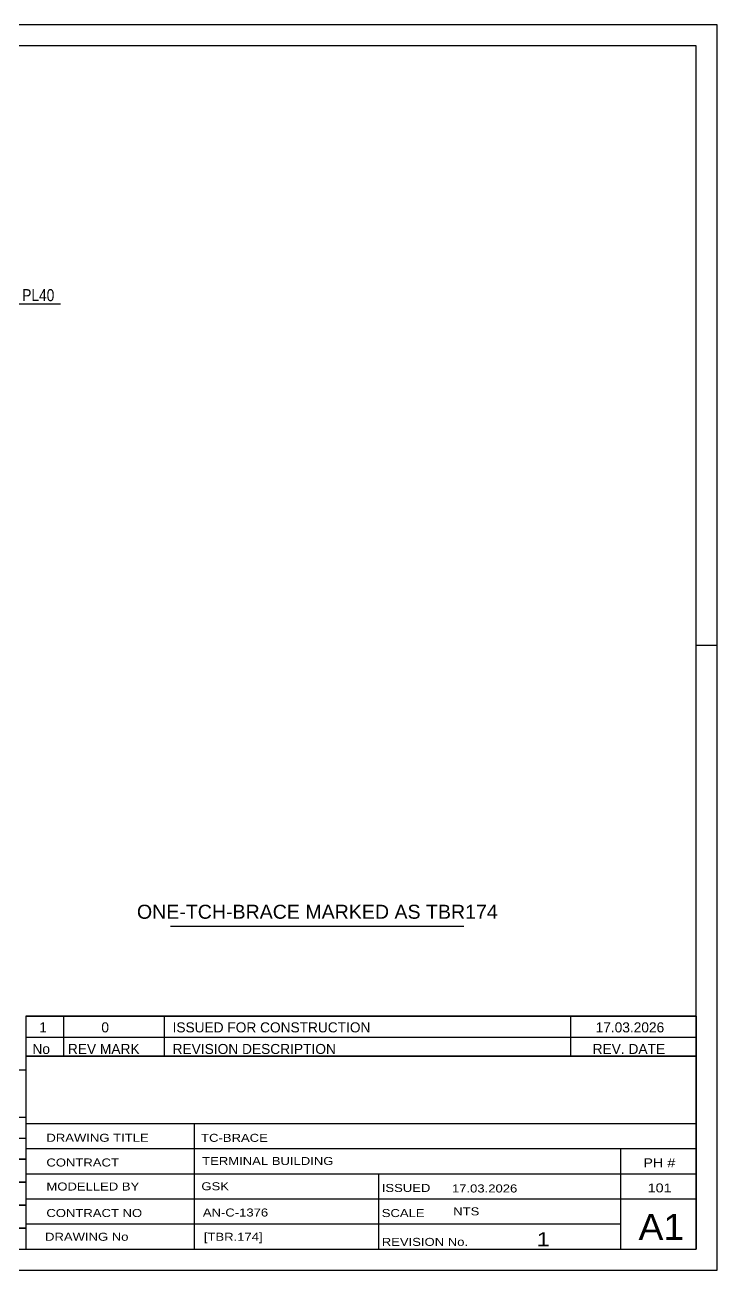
# Model space of a CAD drawing. Header units: millimetres. Extents: x 0 to 420, y 0 to 297.
# Drawn here: x 254.7 to 420, y 0 to 297 of the extents above; entities that cross this region are included whole.
import ezdxf

# ---------------------------------------------------------------- set-up
doc = ezdxf.new("R2010")
doc.units = ezdxf.units.MM
doc.styles.add('Arial', font='arial.ttf', dxfattribs={"height": 0.2})
doc.styles.add('Arial Narrow', font='ARIALN.TTF', dxfattribs={"height": 0.2})

# ---------------------------------------------------------------- blocks, each defined once
blk = doc.blocks.new('Unknown-580573710-1163')
at = {"color": 5, "linetype": 'Continuous'}
for p, q in [((420, 297), (0, 297)), ((420, 0), (420, 297)), ((415, 292), (5, 292)), ((415, 5), (415, 292)), ((420, 149), (415, 149)), ((5, 5), (415, 5)), ((0, 0), (420, 0))]:
    blk.add_line(p, q, dxfattribs=at)
blk = doc.blocks.new('Unknown-580573710-3726')
at = {"color": 7, "linetype": 'Continuous'}
for p, q in [((255, 51.05), (255, 5)), ((255, 51.05), (415, 51.05)), ((415, 51), (415, 5)), ((255, 35), (415, 35)), ((295.14, 35), (295.14, 5)), ((255, 29), (415, 29)), ((397, 5.05), (397, 29.05)), ((255, 23), (415, 23)), ((339.14, 23), (339.14, 5)), ((255, 17), (415, 17)), ((255, 11), (397, 11)), ((255, 5), (415, 5))]:
    blk.add_line(p, q, dxfattribs=at)
at = {"color": 7, "style": 'Arial Narrow'}
for s, height, width, p in [('DRAWING TITLE', 1.9089, 1.425378, (259.88, 30.61)), ('TC-BRACE', 1.909, 1.425378, (296.81, 30.59)), ('TERMINAL BUILDING', 1.9089, 1.425378, (297.06, 25.07)), ('CONTRACT', 1.909, 1.425378, (259.88, 24.71)), ('MODELLED BY', 1.9089, 1.425378, (259.88, 18.98)), ('GSK', 1.909, 1.425378, (296.88, 19.04)), ('ISSUED', 1.909, 1.425378, (339.94, 18.64)), ('17.03.2026', 1.909, 1.425378, (356.69, 18.52)), ('CONTRACT NO', 1.9089, 1.425378, (259.88, 12.66)), ('AN-C-1376', 1.909, 1.425378, (297.23, 12.78)), ('SCALE', 1.909, 1.425378, (339.94, 12.65)), ('A1', 6.204, 1.25, (401.24, 7.2)), ('DRAWING No', 1.909, 1.425378, (259.56, 7)), ('[TBR.174]', 1.909, 1.425378, (297.46, 6.99)), ('1', 3.34, 1.5, (376.91, 5.68)), ('REVISION No.', 1.9089, 1.425378, (339.94, 5.77))]:
    blk.add_text(s, height=height, dxfattribs=dict(at, width=width)).set_placement(p)
at = {"color": 7, "linetype": 'Continuous', "style": 'Arial Narrow'}
for s, height, width, p in [('PH #', 2.1, 1.42538, (402.4, 24.55)), ('101', 2.1, 1.42538, (403.41, 18.55)), ('NTS', 1.909, 1.425378, (357, 13.05))]:
    blk.add_text(s, height=height, dxfattribs=dict(at, width=width)).set_placement(p)
blk = doc.blocks.new('Unknown-580573710-3727')
at = {"color": 7, "linetype": 'Continuous'}
for p, q in [((255, 60.55), (415, 60.55)), ((415, 60.55), (255, 60.55)), ((255, 60.55), (255, 55.55)), ((264, 60.55), (264, 55.55)), ((288, 60.55), (288, 55.55)), ((385, 60.55), (385, 55.55)), ((415, 60.55), (415, 55.55)), ((255, 55.55), (415, 55.55)), ((255, 55.55), (255, 51.05)), ((255, 55.55), (415, 55.55)), ((264, 55.55), (264, 51.05)), ((288, 55.55), (288, 51.05)), ((385, 55.55), (385, 51.05)), ((415, 55.55), (415, 51.05)), ((415, 51.05), (255, 51.05))]:
    blk.add_line(p, q, dxfattribs=at)
at = {"color": 7, "linetype": 'Continuous', "style": 'Arial Narrow'}
for s, height, width, p in [('1', 2.39, 1.196471, (258.16, 56.7)), ('0', 2.39, 1.196471, (273, 56.7)), ('ISSUED FOR CONSTRUCTION', 2.3861, 1.196471, (290, 56.7)), ('17.03.2026', 2.386, 1.196471, (391, 56.7)), ('No', 2.386, 1.2, (256.54, 51.55)), ('REV MARK', 2.386, 1.2, (265, 51.55)), ('REVISION DESCRIPTION', 2.3861, 1.2, (290, 51.55)), ('REV. DATE', 2.386, 1.2, (390.28, 51.55))]:
    blk.add_text(s, height=height, dxfattribs=dict(at, width=width)).set_placement(p)
blk = doc.blocks.new('Unknown-580573710-3728')
at = {"color": 7, "linetype": 'Continuous'}
for p, q in [((95, 47.75), (255, 47.75)), ((95, 36.5), (95, 47.75)), ((255, 47.75), (255, 36.5)), ((95, 36.5), (255, 36.5)), ((95, 36.5), (95, 31.5)), ((255, 36.5), (255, 31.5)), ((95, 31.5), (255, 31.5)), ((95, 31.5), (95, 26.5)), ((119, 31.5), (119, 26.5)), ((154.5, 31.5), (154.5, 26.5)), ((180.5, 31.5), (180.5, 26.5)), ((193.5, 31.5), (193.5, 26.5)), ((211, 31.5), (211, 26.5)), ((233, 31.5), (233, 26.5)), ((255, 31.5), (255, 26.5)), ((95, 26.5), (255, 26.5)), ((95, 26.45), (95, 21.05)), ((95, 26.45), (255, 26.45)), ((119, 26.5), (119, 21)), ((154.5, 26.5), (154.5, 21)), ((180.5, 26.5), (180.5, 21)), ((193.5, 26.5), (193.5, 21)), ((211, 26.5), (211, 21)), ((233, 26.5), (233, 21)), ((255, 26.45), (255, 21.05)), ((95, 21.05), (255, 21.05)), ((95, 20.95), (95, 15.55)), ((95, 20.95), (255, 20.95)), ((119, 21), (119, 15.5)), ((154.5, 21), (154.5, 15.5)), ((180.5, 21), (180.5, 15.5)), ((193.5, 21), (193.5, 15.5)), ((211, 21), (211, 15.5)), ((233, 21), (233, 15.5)), ((255, 20.95), (255, 15.55)), ((95, 15.55), (255, 15.55)), ((95, 15.45), (95, 10.05)), ((95, 15.45), (255, 15.45)), ((119, 15.5), (119, 10)), ((154.5, 15.5), (154.5, 10)), ((180.5, 15.5), (180.5, 10)), ((193.5, 15.5), (193.5, 10)), ((211, 15.5), (211, 10)), ((233, 15.5), (233, 10)), ((255, 15.45), (255, 10.05)), ((95, 10.05), (255, 10.05)), ((95, 10), (255, 10)), ((95, 10), (95, 5)), ((211, 10), (211, 5)), ((233, 10), (233, 5)), ((255, 10), (255, 5)), ((95, 5), (255, 5))]:
    blk.add_line(p, q, dxfattribs=at)
at = {"color": 7, "style": 'Arial Narrow'}
for s, height, width, p in [('GENERAL NOTES & WELD DETAILS :', 2.8633, 1.4, (96.15, 40.06)), ('REFER TYP DRAWING TYP-01', 1.9089, 1.6, (179.7, 40.16)), ("MATERIAL LIST FOR ASSEMBLY MK'D", 1.9089, 1.6, (96.15, 32.56)), ('TBR174', 1.909, 1.794707, (187.59, 32.47)), ('1', 1.91, 1.794707, (217.08, 32.56)), ('No. Required', 1.9089, 1.6, (226.41, 32.56)), ('Mark', 1.909, 1.7, (96.34, 27.5)), ('Profile', 1.909, 1.7, (129.41, 27.5)), ('Material', 1.909, 1.7, (159.54, 27.56)), ('No.', 1.909, 1.7, (184.5, 27.56)), ('Length', 1.909, 1.7, (195, 27.56)), ('Area', 1.909, 1.7, (217.5, 27.56)), ('Weight', 1.909, 1.7, (237, 27.56))]:
    blk.add_text(s, height=height, dxfattribs=dict(at, width=width)).set_placement(p)
at = {"color": 7, "linetype": 'Continuous', "style": 'Arial Narrow'}
for s, height, width, p in [('TBR174', 1.909, 1.794707, (96.5, 22.06)), ('SHS150*6', 1.909, 1.794707, (121, 22.06)), ('E350', 1.909, 1.794707, (160.74, 22.06)), ('1', 1.91, 1.794707, (184.86, 22.06)), ('1283', 1.909, 1.794707, (197.58, 22.06)), ('0.8', 1.909, 1.794707, (221.32, 22.06)), ('34.8', 1.909, 1.794707, (240.14, 22.06)), ('PL40', 1.909, 1.794707, (96.5, 16.56)), ('PL10*120', 1.909, 1.794707, (121, 16.56)), ('E350', 1.909, 1.794707, (160.74, 16.56)), ('4', 1.91, 1.794707, (184.86, 16.56)), ('150', 1.909, 1.794707, (199.77, 16.56)), ('0.0', 1.909, 1.794707, (221.32, 16.56)), ('5.7', 1.909, 1.794707, (242.33, 16.56)), ('PL98', 1.909, 1.794707, (96.5, 11.06)), ('PL10*170', 1.909, 1.794707, (121, 11.06)), ('E350', 1.909, 1.794707, (160.74, 11.06)), ('2', 1.91, 1.794707, (184.86, 11.06)), ('170', 1.909, 1.794707, (199.77, 11.06)), ('0.1', 1.909, 1.794707, (221.32, 11.06)), ('4.5', 1.909, 1.794707, (242.33, 11.06)), ('Total', 1.909, 1.7, (197.33, 6.5)), ('1.1', 1.909, 1.794707, (220.83, 6.5)), ('45.0', 1.909, 1.794707, (240.14, 6.5))]:
    blk.add_text(s, height=height, dxfattribs=dict(at, width=width)).set_placement(p)
blk = doc.blocks.new('Unknown-580573710-3729')
at = {"color": 7, "linetype": 'Continuous'}
blk.add_line((289.5, 82.05), (359.5, 82.05), dxfattribs=at)
at = {"color": 7, "style": 'Arial'}
blk.add_text('ONE-TCH-BRACE MARKED AS TBR174', height=3.3428, dxfattribs=at).set_placement((281.49, 83.8))
blk = doc.blocks.new('MarkSet-580573710-1723 - 1390')
at = {"color": 0}
blk.add_wipeout([(253.21, 231.11), (253.21, 234.11), (249.74, 234.11), (249.74, 231.11)], dxfattribs=at)
blk.add_wipeout([(253.21, 231.11), (253.21, 234.11), (249.74, 234.11), (249.74, 231.11)], dxfattribs=at)
at = {"color": 30, "linetype": 'Continuous'}
blk.add_line((240.79, 223.6), (249.14, 230.51), dxfattribs=at)
at = {"color": 0}
blk.add_wipeout([(261.78, 231.11), (261.78, 234.11), (254.11, 234.11), (254.11, 231.11)], dxfattribs=at)
blk.add_wipeout([(261.78, 231.11), (261.78, 234.11), (254.11, 234.11), (254.11, 231.11)], dxfattribs=at)
at = {"color": 30, "linetype": 'Continuous'}
blk.add_line((249.14, 230.51), (263.28, 230.51), dxfattribs=at)
at = {"color": 3, "style": 'Arial Narrow'}
for s, p in [('2x', (249.74, 231.11)), ('PL40', (254.11, 231.11))]:
    blk.add_text(s, height=2.863, dxfattribs=at).set_placement(p)

msp = doc.modelspace()

# ---------------------------------------------------------------- block references
for name in ['Unknown-580573710-1163', 'Unknown-580573710-3729', 'Unknown-580573710-3727', 'Unknown-580573710-3726', 'Unknown-580573710-3728']:
    msp.add_blockref(name, (0, 0))

# ---------------------------------------------------------------- next in the draw order: block references
msp.add_blockref('MarkSet-580573710-1723 - 1390', (0, 0))

doc.saveas('drawing.dxf')
